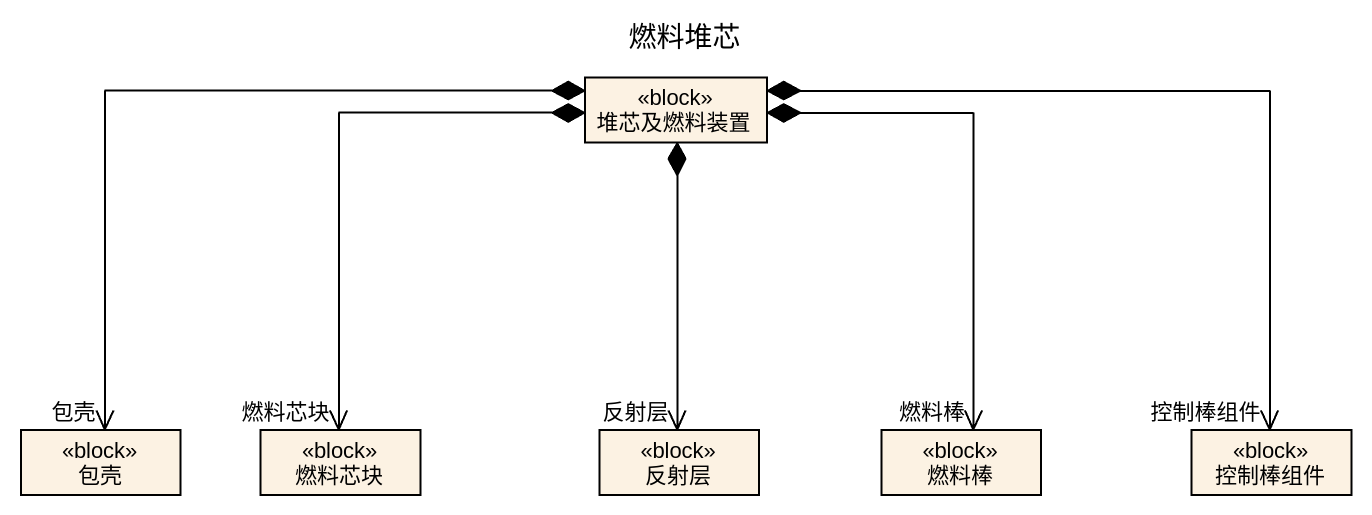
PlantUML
@startuml
title 燃料堆芯
hide circle
hide empty members
class 堆芯及燃料装置 <<block>>
class 包壳 <<block>>
class 燃料芯块 <<block>>
class 反射层 <<block>>
class 燃料棒 <<block>>
class 控制棒组件 <<block>>
堆芯及燃料装置 *--> "包壳" 包壳
堆芯及燃料装置 *--> "燃料芯块" 燃料芯块
堆芯及燃料装置 *--> "反射层" 反射层
堆芯及燃料装置 *--> "燃料棒" 燃料棒
堆芯及燃料装置 *-right-> "控制棒组件" 控制棒组件
@enduml
